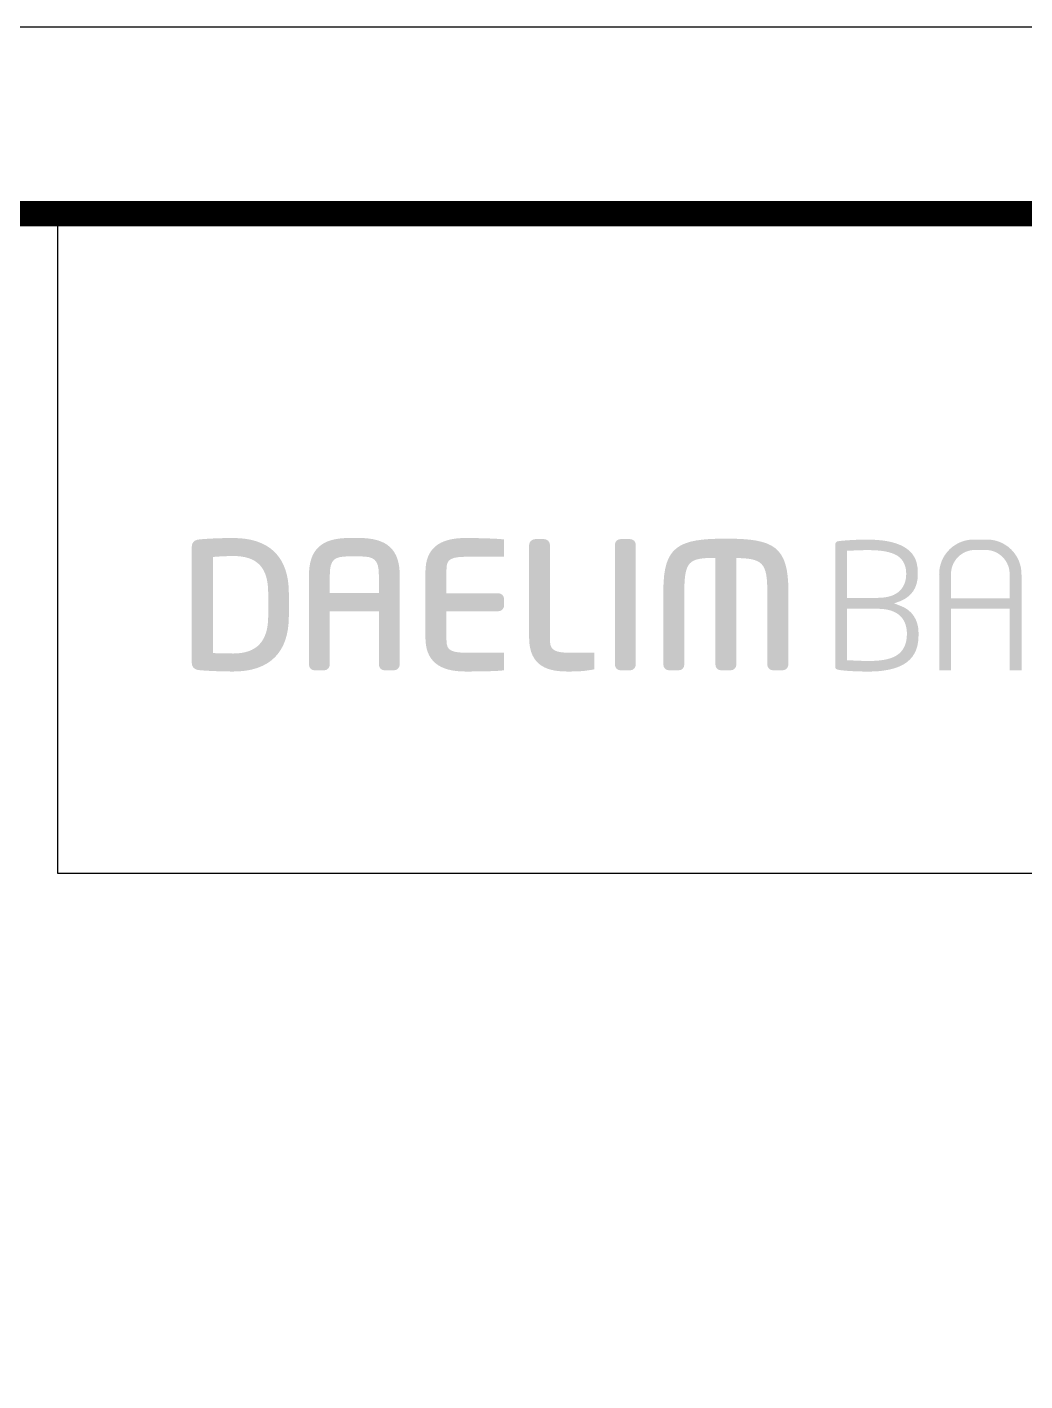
# Model space of a CAD drawing. Extents: x 8896 to 12055, y -91 to 2224.
# Drawn here: x 11490.5 to 11778, y 1834.3 to 2224.5 of the extents above; entities that cross this region are included whole.
import ezdxf

# ---------------------------------------------------------------- set-up
doc = ezdxf.new("R2010")
doc.units = 0
doc.header["$LTSCALE"] = 10
doc.header["$MEASUREMENT"] = 0
doc.layers.get('0').update_dxf_attribs({"linetype": 'CONTINUOUS'})

msp = doc.modelspace()

# ---------------------------------------------------------------- hatches: boundary and pattern name
h = msp.add_hatch(color=5)
edge = h.paths.add_edge_path()
edge.add_spline(control_points=[(11565.94, 2061.33), (11565.94, 2071.73), (11560.4, 2077.24), (11549.91, 2077.24)], knot_values=[7, 7, 7, 7, 8, 8, 8, 8], degree=3, periodic=0)
edge.add_spline(control_points=[(11549.91, 2077.24), (11546.07, 2077.24), (11541.2, 2077.01), (11539.62, 2076.75)], knot_values=[0, 0, 0, 0, 1, 1, 1, 1], degree=3, periodic=0)
edge.add_spline(control_points=[(11539.62, 2076.75), (11538.63, 2076.57), (11537.98, 2075.84), (11537.98, 2074.85), (11537.98, 2074.85), (11537.98, 2041.19), (11537.98, 2041.19)], knot_values=[1, 1, 1, 1, 2, 2, 2, 3, 3, 3, 3], degree=3, periodic=0)
edge.add_spline(control_points=[(11537.98, 2041.19), (11537.98, 2040.14), (11538.63, 2039.44), (11539.68, 2039.21)], knot_values=[3, 3, 3, 3, 4, 4, 4, 4], degree=3, periodic=0)
edge.add_spline(control_points=[(11539.68, 2039.21), (11541.2, 2039.01), (11546.03, 2038.76), (11549.91, 2038.76)], knot_values=[4, 4, 4, 4, 5, 5, 5, 5], degree=3, periodic=0)
edge.add_spline(control_points=[(11549.91, 2038.76), (11560.4, 2038.76), (11565.94, 2044.27), (11565.94, 2054.69), (11565.94, 2054.69), (11565.94, 2061.33), (11565.94, 2061.33)], knot_values=[5, 5, 5, 5, 6, 6, 6, 7, 7, 7, 7], degree=3, periodic=0)
edge = h.paths.add_edge_path(flags=16)
edge.add_spline(control_points=[(11549.87, 2072.05), (11556.87, 2072.05), (11559.99, 2068.73), (11559.99, 2061.33), (11559.99, 2061.33), (11559.99, 2059.67), (11559.99, 2058.01)], knot_values=[4, 4, 4, 4, 5, 5, 5, 5.5, 5.5, 5.5, 5.5], degree=3, periodic=0)
edge.add_spline(control_points=[(11559.99, 2058.01), (11559.99, 2056.35), (11559.99, 2054.69), (11559.99, 2054.69)], knot_values=[5.5, 5.5, 5.5, 5.5, 6, 6, 6, 6], degree=3, periodic=0)
edge.add_spline(control_points=[(11559.99, 2054.69), (11559.99, 2047.47), (11556.67, 2043.95), (11549.91, 2043.95)], knot_values=[0, 0, 0, 0, 1, 1, 1, 1], degree=3, periodic=0)
edge.add_spline(control_points=[(11549.91, 2043.95), (11549.91, 2043.95), (11545.26, 2044.03), (11544.05, 2044.07), (11544.05, 2044.07), (11544.05, 2071.77), (11544.05, 2071.77)], knot_values=[1.00001, 1.00001, 1.00001, 1.00001, 2, 2, 2, 3, 3, 3, 3], degree=3, periodic=0)
edge.add_spline(control_points=[(11544.05, 2071.77), (11546.48, 2072.02), (11549.87, 2072.05), (11549.87, 2072.05)], knot_values=[3, 3, 3, 3, 4, 4, 4, 4], degree=3, periodic=0)
h = msp.add_hatch(color=5)
edge = h.paths.add_edge_path()
edge.add_spline(control_points=[(11597.89, 2066.4), (11597.89, 2073.9), (11594.28, 2077.24), (11586.24, 2077.24)], knot_values=[13, 13, 13, 13, 14, 14, 14, 14], degree=3, periodic=0)
edge.add_spline(control_points=[(11586.24, 2077.24), (11586.24, 2077.24), (11583.31, 2077.24), (11583.31, 2077.24)], knot_values=[0.00001, 0.00001, 0.00001, 0.00001, 1, 1, 1, 1], degree=3, periodic=0)
edge.add_spline(control_points=[(11583.31, 2077.24), (11575.28, 2077.24), (11571.73, 2073.9), (11571.73, 2066.4), (11571.73, 2066.4), (11571.73, 2040.75), (11571.73, 2040.75)], knot_values=[1, 1, 1, 1, 2, 2, 2, 3, 3, 3, 3], degree=3, periodic=0)
edge.add_spline(control_points=[(11571.73, 2040.75), (11571.73, 2039.85), (11572.42, 2039.11), (11573.33, 2039.11)], knot_values=[3, 3, 3, 3, 4, 4, 4, 4], degree=3, periodic=0)
edge.add_spline(control_points=[(11573.33, 2039.11), (11573.33, 2039.11), (11576.13, 2039.11), (11576.13, 2039.11)], knot_values=[4.00001, 4.00001, 4.00001, 4.00001, 5, 5, 5, 5], degree=3, periodic=0)
edge.add_spline(control_points=[(11576.13, 2039.11), (11577.07, 2039.11), (11577.73, 2039.98), (11577.73, 2040.75), (11577.73, 2040.75), (11577.73, 2044.44), (11577.73, 2048.2)], knot_values=[5, 5, 5, 5, 6, 6, 6, 6.5, 6.5, 6.5, 6.5], degree=3, periodic=0)
edge.add_spline(control_points=[(11577.73, 2048.2), (11577.73, 2051.97), (11577.73, 2055.81), (11577.73, 2056.11), (11577.73, 2056.11), (11591.88, 2056.11), (11591.88, 2056.11)], knot_values=[6.5, 6.5, 6.5, 6.5, 7, 7, 7, 8, 8, 8, 8], degree=3, periodic=0)
edge.add_spline(control_points=[(11591.88, 2056.11), (11591.88, 2055.51), (11591.88, 2040.75), (11591.88, 2040.75)], knot_values=[8, 8, 8, 8, 9, 9, 9, 9], degree=3, periodic=0)
edge.add_spline(control_points=[(11591.88, 2040.75), (11591.88, 2039.81), (11592.61, 2039.11), (11593.47, 2039.11)], knot_values=[9, 9, 9, 9, 10, 10, 10, 10], degree=3, periodic=0)
edge.add_spline(control_points=[(11593.47, 2039.11), (11593.47, 2039.11), (11596.29, 2039.11), (11596.29, 2039.11)], knot_values=[10.00001, 10.00001, 10.00001, 10.00001, 11, 11, 11, 11], degree=3, periodic=0)
edge.add_spline(control_points=[(11596.29, 2039.11), (11597.23, 2039.11), (11597.89, 2040.02), (11597.89, 2040.75), (11597.89, 2040.75), (11597.89, 2066.4), (11597.89, 2066.4)], knot_values=[11, 11, 11, 11, 12, 12, 12, 13, 13, 13, 13], degree=3, periodic=0)
edge = h.paths.add_edge_path(flags=16)
edge.add_spline(control_points=[(11577.73, 2066.4), (11577.73, 2071.16), (11579.09, 2071.94), (11583.31, 2071.94)], knot_values=[2, 2, 2, 2, 3, 3, 3, 3], degree=3, periodic=0)
edge.add_spline(control_points=[(11583.31, 2071.94), (11583.31, 2071.94), (11586.24, 2071.94), (11586.24, 2071.94)], knot_values=[3.00001, 3.00001, 3.00001, 3.00001, 4, 4, 4, 4], degree=3, periodic=0)
edge.add_spline(control_points=[(11586.24, 2071.94), (11590.48, 2071.94), (11591.88, 2071.16), (11591.88, 2066.4)], knot_values=[4, 4, 4, 4, 5, 5, 5, 5], degree=3, periodic=0)
edge.add_spline(control_points=[(11591.88, 2066.4), (11591.88, 2066.4), (11591.88, 2061.84), (11591.88, 2061.39)], knot_values=[5.00001, 5.00001, 5.00001, 5.00001, 6, 6, 6, 6], degree=3, periodic=0)
edge.add_spline(control_points=[(11591.88, 2061.39), (11591.88, 2061.39), (11577.73, 2061.39), (11577.73, 2061.39)], knot_values=[0, 0, 0, 0, 1, 1, 1, 1], degree=3, periodic=0)
edge.add_spline(control_points=[(11577.73, 2061.39), (11577.73, 2061.84), (11577.73, 2066.4), (11577.73, 2066.4)], knot_values=[1, 1, 1, 1, 2, 2, 2, 2], degree=3, periodic=0)
h = msp.add_hatch(color=5)
edge = h.paths.add_edge_path()
edge.add_spline(control_points=[(11611.35, 2061.33), (11611.35, 2061.82), (11611.35, 2067.43), (11611.35, 2067.43)], knot_values=[14, 14, 14, 14, 15, 15, 15, 15], degree=3, periodic=0)
edge.add_spline(control_points=[(11611.35, 2067.43), (11611.35, 2070.28), (11611.35, 2071.84), (11616.9, 2071.84), (11616.9, 2071.84), (11619.67, 2071.84), (11622.43, 2071.83)], knot_values=[15, 15, 15, 15, 16, 16, 16, 16.5, 16.5, 16.5, 16.5], degree=3, periodic=0)
edge.add_spline(control_points=[(11622.43, 2071.83), (11625.19, 2071.83), (11627.96, 2071.82), (11627.96, 2071.82), (11627.96, 2071.82), (11627.96, 2073.07), (11627.96, 2074.33)], knot_values=[16.5, 16.5, 16.5, 16.5, 17, 17, 17, 17.5, 17.5, 17.5, 17.5], degree=3, periodic=0)
edge.add_spline(control_points=[(11627.96, 2074.33), (11627.96, 2075.58), (11627.96, 2076.83), (11627.96, 2076.83)], knot_values=[17.5, 17.5, 17.5, 17.5, 18, 18, 18, 18], degree=3, periodic=0)
edge.add_spline(control_points=[(11627.96, 2076.83), (11627.96, 2076.83), (11626.84, 2076.94), (11626.84, 2076.94)], knot_values=[18.00001, 18.00001, 18.00001, 18.00001, 19, 19, 19, 19], degree=3, periodic=0)
edge.add_spline(control_points=[(11626.84, 2076.94), (11624.59, 2077.13), (11619.64, 2077.24), (11616.84, 2077.24)], knot_values=[19, 19, 19, 19, 20, 20, 20, 20], degree=3, periodic=0)
edge.add_spline(control_points=[(11616.84, 2077.24), (11609.06, 2077.24), (11605.29, 2074.05), (11605.29, 2067.43)], knot_values=[20, 20, 20, 20, 21, 21, 21, 21], degree=3, periodic=0)
edge.add_spline(control_points=[(11605.29, 2067.43), (11605.29, 2067.43), (11605.29, 2048.56), (11605.29, 2048.56)], knot_values=[0, 0, 0, 0, 1, 1, 1, 1], degree=3, periodic=0)
edge.add_spline(control_points=[(11605.29, 2048.56), (11605.29, 2041.96), (11609.06, 2038.76), (11616.84, 2038.76)], knot_values=[1, 1, 1, 1, 2, 2, 2, 2], degree=3, periodic=0)
edge.add_spline(control_points=[(11616.84, 2038.76), (11620.29, 2038.76), (11624.94, 2038.83), (11626.84, 2039.01)], knot_values=[2, 2, 2, 2, 3, 3, 3, 3], degree=3, periodic=0)
edge.add_spline(control_points=[(11626.84, 2039.01), (11626.84, 2039.01), (11627.69, 2039.09), (11627.69, 2039.09)], knot_values=[3.00001, 3.00001, 3.00001, 3.00001, 3.99999, 3.99999, 3.99999, 3.99999], degree=3, periodic=0)
edge.add_spline(control_points=[(11627.69, 2039.09), (11627.69, 2039.09), (11627.69, 2039.09), (11627.69, 2039.09), (11627.69, 2039.09), (11627.96, 2039.11), (11627.96, 2039.11)], knot_values=[3.99999, 3.99999, 3.99999, 3.99999, 4, 4, 4, 4.99999, 4.99999, 4.99999, 4.99999], degree=3, periodic=0)
edge.add_spline(control_points=[(11627.96, 2039.11), (11627.96, 2039.11), (11627.96, 2039.11), (11627.96, 2039.11), (11627.96, 2039.11), (11627.96, 2040.38), (11627.96, 2041.64)], knot_values=[4.99999, 4.99999, 4.99999, 4.99999, 5.25, 5.25, 5.25, 5.5, 5.5, 5.5, 5.5], degree=3, periodic=0)
edge.add_spline(control_points=[(11627.96, 2041.64), (11627.96, 2042.91), (11627.96, 2044.18), (11627.96, 2044.18), (11627.96, 2044.18), (11616.9, 2044.18), (11616.9, 2044.18)], knot_values=[5.5, 5.5, 5.5, 5.5, 6, 6, 6, 7, 7, 7, 7], degree=3, periodic=0)
edge.add_spline(control_points=[(11616.9, 2044.18), (11611.35, 2044.18), (11611.35, 2045.73), (11611.35, 2048.56), (11611.35, 2048.56), (11611.35, 2055.58), (11611.35, 2056.13)], knot_values=[7, 7, 7, 7, 8, 8, 8, 9, 9, 9, 9], degree=3, periodic=0)
edge.add_spline(control_points=[(11611.35, 2056.13), (11611.89, 2056.13), (11626.27, 2056.13), (11626.27, 2056.13)], knot_values=[9, 9, 9, 9, 10, 10, 10, 10], degree=3, periodic=0)
edge.add_spline(control_points=[(11626.27, 2056.13), (11627.16, 2056.13), (11627.96, 2056.84), (11627.96, 2057.75)], knot_values=[10, 10, 10, 10, 11, 11, 11, 11], degree=3, periodic=0)
edge.add_spline(control_points=[(11627.96, 2057.75), (11627.96, 2057.75), (11627.96, 2059.63), (11627.96, 2059.63)], knot_values=[11.00001, 11.00001, 11.00001, 11.00001, 12, 12, 12, 12], degree=3, periodic=0)
edge.add_spline(control_points=[(11627.96, 2059.63), (11627.96, 2060.57), (11627.16, 2061.33), (11626.27, 2061.33), (11626.27, 2061.33), (11611.89, 2061.33), (11611.35, 2061.33)], knot_values=[12, 12, 12, 12, 13, 13, 13, 14, 14, 14, 14], degree=3, periodic=0)
h = msp.add_hatch(color=5)
edge = h.paths.add_edge_path()
edge.add_spline(control_points=[(11646.35, 2044.18), (11641.18, 2044.18), (11641.18, 2046.13), (11641.18, 2048.02), (11641.18, 2048.02), (11641.18, 2075.22), (11641.18, 2075.22)], knot_values=[9, 9, 9, 9, 10, 10, 10, 11, 11, 11, 11], degree=3, periodic=0)
edge.add_spline(control_points=[(11641.18, 2075.22), (11641.18, 2076.13), (11640.41, 2076.92), (11639.49, 2076.92)], knot_values=[11, 11, 11, 11, 12, 12, 12, 12], degree=3, periodic=0)
edge.add_spline(control_points=[(11639.49, 2076.92), (11639.49, 2076.92), (11636.91, 2076.92), (11636.91, 2076.92)], knot_values=[12.00001, 12.00001, 12.00001, 12.00001, 12.99999, 12.99999, 12.99999, 12.99999], degree=3, periodic=0)
edge.add_spline(control_points=[(11636.91, 2076.92), (11635.97, 2076.92), (11635.16, 2076.13), (11635.16, 2075.22), (11635.16, 2075.22), (11635.16, 2048.56), (11635.16, 2048.56)], knot_values=[0, 0, 0, 0, 1, 1, 1, 2, 2, 2, 2], degree=3, periodic=0)
edge.add_spline(control_points=[(11635.16, 2048.56), (11635.16, 2039.87), (11641.14, 2038.76), (11646.3, 2038.76)], knot_values=[2, 2, 2, 2, 3, 3, 3, 3], degree=3, periodic=0)
edge.add_spline(control_points=[(11646.3, 2038.76), (11650.08, 2038.76), (11651, 2038.93), (11652.17, 2039.11)], knot_values=[3, 3, 3, 3, 4, 4, 4, 4], degree=3, periodic=0)
edge.add_spline(control_points=[(11652.17, 2039.11), (11652.17, 2039.11), (11652.83, 2039.19), (11652.83, 2039.19)], knot_values=[4.00001, 4.00001, 4.00001, 4.00001, 4.99999, 4.99999, 4.99999, 4.99999], degree=3, periodic=0)
edge.add_spline(control_points=[(11652.83, 2039.19), (11652.83, 2039.19), (11652.83, 2039.19), (11652.83, 2039.19), (11652.83, 2039.19), (11653.67, 2039.34), (11653.67, 2039.34)], knot_values=[4.99999, 4.99999, 4.99999, 4.99999, 5.499995, 5.499995, 5.499995, 5.99999, 5.99999, 5.99999, 5.99999], degree=3, periodic=0)
edge.add_spline(control_points=[(11653.67, 2039.34), (11653.67, 2039.34), (11653.67, 2039.34), (11653.67, 2039.34), (11653.67, 2039.34), (11653.97, 2039.38), (11653.97, 2039.38)], knot_values=[5.99999, 5.99999, 5.99999, 5.99999, 6.499995, 6.499995, 6.499995, 6.99999, 6.99999, 6.99999, 6.99999], degree=3, periodic=0)
edge.add_spline(control_points=[(11653.97, 2039.38), (11653.97, 2039.38), (11653.97, 2039.38), (11653.97, 2039.38), (11653.97, 2039.38), (11653.97, 2040.58), (11653.97, 2041.78)], knot_values=[6.99999, 6.99999, 6.99999, 6.99999, 7.25, 7.25, 7.25, 7.5, 7.5, 7.5, 7.5], degree=3, periodic=0)
edge.add_spline(control_points=[(11653.97, 2041.78), (11653.97, 2042.98), (11653.97, 2044.18), (11653.97, 2044.18), (11653.97, 2044.18), (11646.35, 2044.18), (11646.35, 2044.18)], knot_values=[7.5, 7.5, 7.5, 7.5, 8, 8, 8, 9, 9, 9, 9], degree=3, periodic=0)
h = msp.add_hatch(color=5)
edge = h.paths.add_edge_path()
edge.add_spline(control_points=[(11664.31, 2039.11), (11665.28, 2039.11), (11665.89, 2039.98), (11665.89, 2040.75), (11665.89, 2040.75), (11665.89, 2075.28), (11665.89, 2075.28)], knot_values=[4, 4, 4, 4, 5, 5, 5, 6, 6, 6, 6], degree=3, periodic=0)
edge.add_spline(control_points=[(11665.89, 2075.28), (11665.89, 2076.18), (11665.2, 2076.92), (11664.31, 2076.92)], knot_values=[6, 6, 6, 6, 7, 7, 7, 7], degree=3, periodic=0)
edge.add_spline(control_points=[(11664.31, 2076.92), (11664.31, 2076.92), (11661.5, 2076.92), (11661.5, 2076.92)], knot_values=[7.00001, 7.00001, 7.00001, 7.00001, 7.99999, 7.99999, 7.99999, 7.99999], degree=3, periodic=0)
edge.add_spline(control_points=[(11661.5, 2076.92), (11660.48, 2076.92), (11659.87, 2076.08), (11659.87, 2075.28), (11659.87, 2075.28), (11659.87, 2040.75), (11659.87, 2040.75)], knot_values=[0, 0, 0, 0, 1, 1, 1, 2, 2, 2, 2], degree=3, periodic=0)
edge.add_spline(control_points=[(11659.87, 2040.75), (11659.87, 2039.81), (11660.63, 2039.11), (11661.5, 2039.11)], knot_values=[2, 2, 2, 2, 3, 3, 3, 3], degree=3, periodic=0)
edge.add_spline(control_points=[(11661.5, 2039.11), (11661.5, 2039.11), (11664.31, 2039.11), (11664.31, 2039.11)], knot_values=[3.00001, 3.00001, 3.00001, 3.00001, 4, 4, 4, 4], degree=3, periodic=0)
h = msp.add_hatch(color=5)
edge = h.paths.add_edge_path()
edge.add_spline(control_points=[(11679.88, 2061.5), (11679.88, 2070.6), (11681.13, 2071.49), (11688.85, 2071.52)], knot_values=[5, 5, 5, 5, 6, 6, 6, 6], degree=3, periodic=0)
edge.add_spline(control_points=[(11688.85, 2071.52), (11688.85, 2070.98), (11688.85, 2040.75), (11688.85, 2040.75)], knot_values=[6, 6, 6, 6, 7, 7, 7, 7], degree=3, periodic=0)
edge.add_spline(control_points=[(11688.85, 2040.75), (11688.85, 2039.79), (11689.56, 2039.11), (11690.46, 2039.11)], knot_values=[7, 7, 7, 7, 8, 8, 8, 8], degree=3, periodic=0)
edge.add_spline(control_points=[(11690.46, 2039.11), (11690.46, 2039.11), (11693.25, 2039.11), (11693.25, 2039.11)], knot_values=[8.00001, 8.00001, 8.00001, 8.00001, 9, 9, 9, 9], degree=3, periodic=0)
edge.add_spline(control_points=[(11693.25, 2039.11), (11694.27, 2039.11), (11694.87, 2039.98), (11694.87, 2040.75), (11694.87, 2040.75), (11694.87, 2070.86), (11694.87, 2071.46)], knot_values=[9, 9, 9, 9, 10, 10, 10, 11, 11, 11, 11], degree=3, periodic=0)
edge.add_spline(control_points=[(11694.87, 2071.46), (11698.48, 2071.44), (11700.78, 2071.07), (11702.06, 2069.79)], knot_values=[11, 11, 11, 11, 12, 12, 12, 12], degree=3, periodic=0)
edge.add_spline(control_points=[(11702.06, 2069.79), (11703.55, 2068.35), (11703.79, 2065.65), (11703.79, 2061.5), (11703.79, 2061.5), (11703.79, 2040.75), (11703.79, 2040.75)], knot_values=[12, 12, 12, 12, 13, 13, 13, 14, 14, 14, 14], degree=3, periodic=0)
edge.add_spline(control_points=[(11703.79, 2040.75), (11703.79, 2039.85), (11704.53, 2039.11), (11705.41, 2039.11)], knot_values=[14, 14, 14, 14, 15, 15, 15, 15], degree=3, periodic=0)
edge.add_spline(control_points=[(11705.41, 2039.11), (11705.41, 2039.11), (11708.27, 2039.11), (11708.27, 2039.11)], knot_values=[15.00001, 15.00001, 15.00001, 15.00001, 16, 16, 16, 16], degree=3, periodic=0)
edge.add_spline(control_points=[(11708.27, 2039.11), (11709.19, 2039.11), (11709.86, 2040.02), (11709.86, 2040.75), (11709.86, 2040.75), (11709.86, 2061.98), (11709.86, 2061.98)], knot_values=[16, 16, 16, 16, 17, 17, 17, 18, 18, 18, 18], degree=3, periodic=0)
edge.add_spline(control_points=[(11709.86, 2061.98), (11709.86, 2074.88), (11705.59, 2077.06), (11691.87, 2077.06)], knot_values=[18, 18, 18, 18, 19, 19, 19, 19], degree=3, periodic=0)
edge.add_spline(control_points=[(11691.87, 2077.06), (11678.13, 2077.06), (11673.84, 2074.88), (11673.84, 2061.98)], knot_values=[19, 19, 19, 19, 20, 20, 20, 20], degree=3, periodic=0)
edge.add_spline(control_points=[(11673.84, 2061.98), (11673.84, 2061.98), (11673.84, 2040.75), (11673.84, 2040.75)], knot_values=[0, 0, 0, 0, 1, 1, 1, 1], degree=3, periodic=0)
edge.add_spline(control_points=[(11673.84, 2040.75), (11673.84, 2039.81), (11674.57, 2039.11), (11675.49, 2039.11)], knot_values=[1, 1, 1, 1, 2, 2, 2, 2], degree=3, periodic=0)
edge.add_spline(control_points=[(11675.49, 2039.11), (11675.49, 2039.11), (11678.3, 2039.11), (11678.3, 2039.11)], knot_values=[2.00001, 2.00001, 2.00001, 2.00001, 3, 3, 3, 3], degree=3, periodic=0)
edge.add_spline(control_points=[(11678.3, 2039.11), (11679.3, 2039.11), (11679.88, 2039.98), (11679.88, 2040.75), (11679.88, 2040.75), (11679.88, 2061.5), (11679.88, 2061.5)], knot_values=[3, 3, 3, 3, 4, 4, 4, 5, 5, 5, 5], degree=3, periodic=0)
h = msp.add_hatch(color=5)
edge = h.paths.add_edge_path()
edge.add_spline(control_points=[(11747.14, 2067.41), (11747.14, 2071.14), (11745.59, 2073.34), (11743, 2074.77)], knot_values=[4, 4, 4, 4, 5, 5, 5, 5], degree=3, periodic=0)
edge.add_spline(control_points=[(11743, 2074.77), (11740.39, 2076.22), (11736.69, 2076.78), (11732.63, 2076.78)], knot_values=[5, 5, 5, 5, 6, 6, 6, 6], degree=3, periodic=0)
edge.add_spline(control_points=[(11732.63, 2076.78), (11729.26, 2076.78), (11726.13, 2076.57), (11724.38, 2076.34)], knot_values=[6, 6, 6, 6, 7, 7, 7, 7], degree=3, periodic=0)
edge.add_spline(control_points=[(11724.38, 2076.34), (11723.96, 2076.32), (11723.75, 2076.18), (11723.61, 2076.02)], knot_values=[7, 7, 7, 7, 8, 8, 8, 8], degree=3, periodic=0)
edge.add_spline(control_points=[(11723.61, 2076.02), (11723.45, 2075.9), (11723.36, 2075.63), (11723.36, 2075.1)], knot_values=[8, 8, 8, 8, 9, 9, 9, 9], degree=3, periodic=0)
edge.add_spline(control_points=[(11723.36, 2075.1), (11723.36, 2075.1), (11723.36, 2040.54), (11723.36, 2040.54)], knot_values=[9, 9, 9, 9, 10, 10, 10, 10], degree=3, periodic=0)
edge.add_spline(control_points=[(11723.36, 2040.54), (11723.36, 2039.94), (11723.45, 2039.65), (11723.55, 2039.54)], knot_values=[10, 10, 10, 10, 11, 11, 11, 11], degree=3, periodic=0)
edge.add_spline(control_points=[(11723.55, 2039.54), (11723.7, 2039.45), (11723.92, 2039.29), (11724.51, 2039.21)], knot_values=[11, 11, 11, 11, 12, 12, 12, 12], degree=3, periodic=0)
edge.add_spline(control_points=[(11724.51, 2039.21), (11726.41, 2038.93), (11729.48, 2038.75), (11732.88, 2038.75)], knot_values=[12, 12, 12, 12, 13, 13, 13, 13], degree=3, periodic=0)
edge.add_spline(control_points=[(11732.88, 2038.75), (11736.87, 2038.73), (11740.56, 2039.36), (11743.15, 2040.86)], knot_values=[13, 13, 13, 13, 14, 14, 14, 14], degree=3, periodic=0)
edge.add_spline(control_points=[(11743.15, 2040.86), (11745.74, 2042.47), (11747.36, 2044.93), (11747.36, 2049.11)], knot_values=[14, 14, 14, 14, 15, 15, 15, 15], degree=3, periodic=0)
edge.add_spline(control_points=[(11747.36, 2049.11), (11747.36, 2049.11), (11747.36, 2050.01), (11747.36, 2050.01)], knot_values=[15, 15, 15, 15, 16, 16, 16, 16], degree=3, periodic=0)
edge.add_spline(control_points=[(11747.36, 2050.01), (11747.36, 2053.72), (11745.36, 2056.59), (11742.03, 2057.75)], knot_values=[16, 16, 16, 16, 17, 17, 17, 17], degree=3, periodic=0)
edge.add_spline(control_points=[(11742.03, 2057.75), (11742.03, 2057.75), (11740.3, 2058.41), (11740.3, 2058.41)], knot_values=[0, 0, 0, 0, 0.999982, 0.999982, 0.999982, 0.999982], degree=3, periodic=0)
edge.add_spline(control_points=[(11740.3, 2058.41), (11740.3, 2058.41), (11742.03, 2059), (11742.03, 2059)], knot_values=[1.000018, 1.000018, 1.000018, 1.000018, 2, 2, 2, 2], degree=3, periodic=0)
edge.add_spline(control_points=[(11742.03, 2059), (11745.36, 2060.37), (11747.14, 2062.94), (11747.14, 2066.57)], knot_values=[2, 2, 2, 2, 3, 3, 3, 3], degree=3, periodic=0)
edge.add_spline(control_points=[(11747.14, 2066.57), (11747.14, 2066.57), (11747.14, 2067.41), (11747.14, 2067.41)], knot_values=[3, 3, 3, 3, 4, 4, 4, 4], degree=3, periodic=0)
edge = h.paths.add_edge_path(flags=16)
edge.add_spline(control_points=[(11726.76, 2059.99), (11726.76, 2059.99), (11726.76, 2073.55), (11726.76, 2073.55)], knot_values=[8, 8, 8, 8, 9, 9, 9, 9], degree=3, periodic=0)
edge.add_spline(control_points=[(11726.76, 2073.55), (11726.76, 2073.55), (11727.4, 2073.58), (11727.4, 2073.58)], knot_values=[0, 0, 0, 0, 1, 1, 1, 1], degree=3, periodic=0)
edge.add_spline(control_points=[(11727.4, 2073.58), (11728.86, 2073.65), (11730.82, 2073.75), (11732.63, 2073.75)], knot_values=[1, 1, 1, 1, 2, 2, 2, 2], degree=3, periodic=0)
edge.add_spline(control_points=[(11732.63, 2073.75), (11735.84, 2073.75), (11738.5, 2073.48), (11740.56, 2072.52)], knot_values=[2, 2, 2, 2, 3, 3, 3, 3], degree=3, periodic=0)
edge.add_spline(control_points=[(11740.56, 2072.52), (11742.56, 2071.59), (11743.81, 2069.71), (11743.81, 2067.05)], knot_values=[3, 3, 3, 3, 4, 4, 4, 4], degree=3, periodic=0)
edge.add_spline(control_points=[(11743.81, 2067.05), (11743.81, 2067.05), (11743.81, 2066.89), (11743.81, 2066.89)], knot_values=[4, 4, 4, 4, 5, 5, 5, 5], degree=3, periodic=0)
edge.add_spline(control_points=[(11743.81, 2066.89), (11743.81, 2065.15), (11743.33, 2063.39), (11742, 2062.07)], knot_values=[5, 5, 5, 5, 6, 6, 6, 6], degree=3, periodic=0)
edge.add_spline(control_points=[(11742, 2062.07), (11740.69, 2060.74), (11738.58, 2059.99), (11735.49, 2059.99)], knot_values=[6, 6, 6, 6, 7, 7, 7, 7], degree=3, periodic=0)
edge.add_spline(control_points=[(11735.49, 2059.99), (11735.49, 2059.99), (11726.76, 2059.99), (11726.76, 2059.99)], knot_values=[7, 7, 7, 7, 8, 8, 8, 8], degree=3, periodic=0)
edge = h.paths.add_edge_path(flags=16)
edge.add_spline(control_points=[(11726.76, 2056.85), (11726.76, 2056.85), (11735.49, 2056.85), (11735.49, 2056.85)], knot_values=[5, 5, 5, 5, 6, 6, 6, 6], degree=3, periodic=0)
edge.add_spline(control_points=[(11735.49, 2056.85), (11738.63, 2056.85), (11740.8, 2056.1), (11742.19, 2054.67)], knot_values=[6, 6, 6, 6, 7, 7, 7, 7], degree=3, periodic=0)
edge.add_spline(control_points=[(11742.19, 2054.67), (11743.56, 2053.29), (11744.01, 2051.41), (11744.01, 2049.61)], knot_values=[7, 7, 7, 7, 8, 8, 8, 8], degree=3, periodic=0)
edge.add_spline(control_points=[(11744.01, 2049.61), (11744.01, 2049.61), (11744.01, 2049.47), (11744.01, 2049.47)], knot_values=[8, 8, 8, 8, 9, 9, 9, 9], degree=3, periodic=0)
edge.add_spline(control_points=[(11744.01, 2049.47), (11744.01, 2046.53), (11742.86, 2044.45), (11740.85, 2043.27)], knot_values=[0, 0, 0, 0, 1, 1, 1, 1], degree=3, periodic=0)
edge.add_spline(control_points=[(11740.85, 2043.27), (11738.83, 2042.13), (11736.11, 2041.8), (11732.88, 2041.8)], knot_values=[1, 1, 1, 1, 2, 2, 2, 2], degree=3, periodic=0)
edge.add_spline(control_points=[(11732.88, 2041.8), (11731.03, 2041.8), (11729.11, 2041.93), (11727.4, 2041.98)], knot_values=[2, 2, 2, 2, 3, 3, 3, 3], degree=3, periodic=0)
edge.add_spline(control_points=[(11727.4, 2041.98), (11727.4, 2041.98), (11726.76, 2042.02), (11726.76, 2042.02)], knot_values=[3.000017, 3.000017, 3.000017, 3.000017, 4, 4, 4, 4], degree=3, periodic=0)
edge.add_spline(control_points=[(11726.76, 2042.02), (11726.76, 2042.02), (11726.76, 2056.85), (11726.76, 2056.85)], knot_values=[4, 4, 4, 4, 5, 5, 5, 5], degree=3, periodic=0)
at = {"lineweight": 0}
h = msp.add_hatch(color=5, dxfattribs=at)
edge = h.paths.add_edge_path()
edge.add_line((11766.47, 2076.78), (11763.87, 2076.78))
edge.add_arc((11763.26, 2066.84), 9.96, 86.5006, 180.9379)
edge.add_line((11753.31, 2066.68), (11753.31, 2039.11))
edge.add_spline(control_points=[(11753.31, 2039.11), (11753.89, 2039.11), (11755.49, 2039.11), (11756.72, 2039.11)], knot_values=[6.126372, 6.126372, 6.126372, 6.126372, 6.631821, 6.631821, 6.631821, 6.631821], degree=3, periodic=0)
edge.add_spline(control_points=[(11756.72, 2039.11), (11756.72, 2043.82), (11756.72, 2056.87), (11756.72, 2056.87)], knot_values=[8.180194, 8.180194, 8.180194, 8.180194, 9, 9, 9, 9], degree=3, periodic=0)
edge.add_line((11756.72, 2056.87), (11773.61, 2056.87))
edge.add_spline(control_points=[(11773.61, 2056.87), (11773.61, 2056.87), (11773.61, 2043.82), (11773.61, 2039.11)], knot_values=[8.180194, 8.180194, 8.180194, 8.180194, 9, 9, 9, 9], degree=3, periodic=0)
edge.add_spline(control_points=[(11773.61, 2039.11), (11774.85, 2039.11), (11776.44, 2039.11), (11777.03, 2039.11)], knot_values=[6.126372, 6.126372, 6.126372, 6.126372, 6.631821, 6.631821, 6.631821, 6.631821], degree=3, periodic=0)
edge.add_line((11777.03, 2039.11), (11777.03, 2066.68))
edge.add_arc((11767.07, 2066.84), 9.96, 359.0621, 453.4994)
h.paths.add_polyline_path([(11763.87, 2073.81), (11766.47, 2073.81, -0.436008), (11773.61, 2066.5), (11773.61, 2059.88), (11756.72, 2059.88), (11756.72, 2066.5, -0.436008)], flags=16)

# ---------------------------------------------------------------- linework, layer by layer
at = {"color": 5, "ltscale": 0.5}
msp.add_line((11499.42, 1980.56), (11499.42, 2170.75), dxfattribs=at)
at = {"color": 5, "ltscale": 40}
msp.add_line((12004.38, 1980.56), (11499.42, 1980.56), dxfattribs=at)
at = {"ltscale": 0.5}
msp.add_lwpolyline([(8895.97, -90.54), (12055.49, -90.54), (12055.49, 2224.5), (8895.97, 2224.5)], close=True, dxfattribs=at)
at = {"color": 5, "linetype": 'ByBlock', "lineweight": 200, "const_width": 7.28}
msp.add_lwpolyline([(8946.78, 8.59), (12004.38, 8.59), (12004.38, 2170.75), (8946.78, 2170.75)], close=True, dxfattribs=at)

doc.saveas('drawing.dxf')
